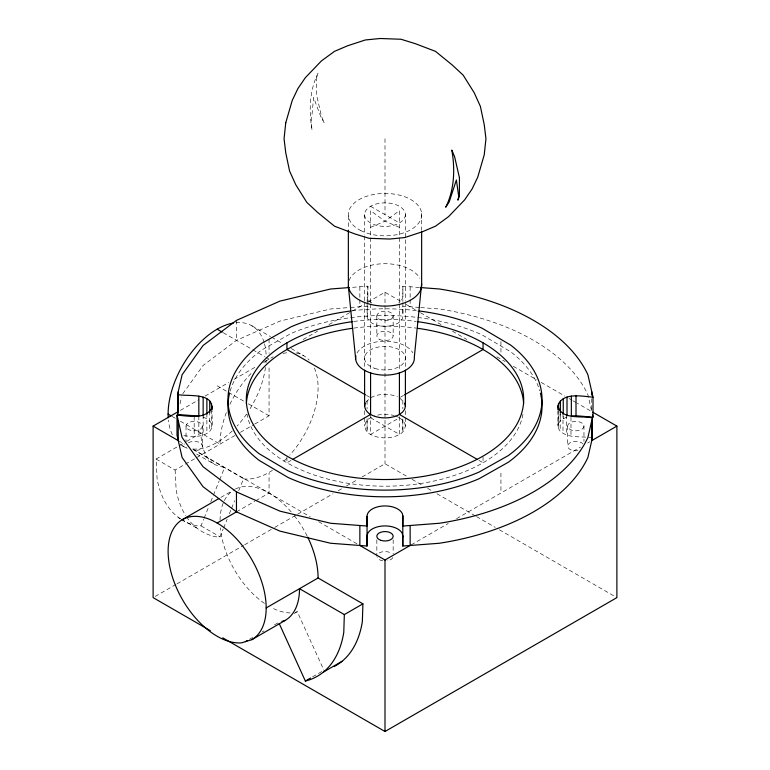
<?xml version="1.0" encoding="UTF-8"?>
<svg xmlns="http://www.w3.org/2000/svg" width="770" height="770" viewBox="0 0 770 770"><rect width="100%" height="100%" fill="white"/><g stroke="black" fill="none" stroke-linecap="round" stroke-linejoin="round"><path stroke-width="0.58" stroke-dasharray="3.85 2.89" d="M367.088 420.564L367.088 431.652L367.088 418.216M402.835 420.468L402.835 431.758L402.835 418.12M367.126 302.774L367.126 316.874A17.951 10.366 0 0 0 386.607 326.268A17.951 10.366 0 0 0 402.874 315.017L402.874 306.19L419.486 307.461M419.486 287.48L402.874 286.209L402.874 295.035A17.951 10.366 0 0 1 398.773 302.6M367.126 301.59L367.896 286.151L350.514 287.48M367.126 316.874L367.896 306.133L367.896 286.151M180.045 403.721L181.585 396.974M183.876 435.685C191.547 436.503 199.853 437.389 206.88 433.433C215.417 429.15 211.211 418.235 212.135 410.833M405.395 417.879C406.021 423.991 405.867 431.45 399.418 434.434A20.395 11.771 0 0 1 370.582 434.434C363.074 431.354 363.074 420.872 370.582 417.783A20.395 11.771 0 0 1 374.807 415.916M592.38 437.851C581.822 435.849 568.934 438.929 560.175 431.2C555.468 425.714 560.252 418.033 558.529 411.575M181.374 519.586A133.787 77.241 -60 0 0 196.908 525.852L200.989 525.862L203.655 519.278M204.108 518.181L208.997 506.111M210.768 501.713L212.992 496.226M213.444 495.129L219.219 480.855M219.662 479.758L224.551 467.688L215.35 464.849L195.83 453.578M186.446 516.709A133.787 77.241 -60 0 0 215.947 536.844L220.028 536.854L223.136 529.173M223.589 528.076L227.14 519.288M229.364 513.802L231.144 509.413M231.587 508.316L234.696 500.635M238.7 490.75L243.59 478.68L193.732 449.892M182.798 393.749L203.088 365.471L236.467 340.359L279.972 321.08L330.638 308.972L349.339 307.548M365.894 402.248L370.582 397.801A20.395 11.771 0 0 1 397.416 396.791M558.529 423.327L560.368 420.834L563.255 418.707L567.009 417.08M180.315 410.41L198.891 399.688M205.08 396.107L228.815 382.411M233.974 379.427L256.68 366.318M264.928 361.553L273.186 356.789M303.111 339.512L317.558 331.167M328.906 324.622L351.611 311.513M352.641 310.916L363.883 304.429M367.906 302.1L385 292.234L402.094 302.1M180.382 518.942A133.787 77.241 -60 0 1 157.109 478.998L156.069 459.036L185.676 441.951M186.696 441.354L200.989 433.106A69.339 40.03 -60 0 0 215.35 464.849M156.069 459.036L175.108 470.027L184.299 464.724M185.32 464.137L195.522 458.246M196.542 457.65L235.351 435.252M240.461 432.297L253.734 424.636M254.755 424.049L269.057 415.79L269.057 365.067M220.894 497.41L232.309 490.817M291.07 460.364L286.94 462.741L286.94 456.081M400.458 397.204L403.547 395.414M236.467 511.867L254.803 501.28M255.813 500.693L269.057 493.05L269.057 473.069M405.395 426.108L404.702 423.067L402.662 420.228L399.418 417.783L370.582 434.434L370.582 414.453M155.194 596.423L175.993 584.411M177.033 583.814L243.58 545.391M244.619 544.794L273.735 527.979M274.775 527.383L296.614 514.774M297.653 514.177L333.006 493.762M338.203 490.76L342.371 488.363M346.529 485.957L357.963 479.354M362.121 476.957L385 463.742L407.879 476.957M411.17 544.881L448.313 523.436M456.572 518.662L580.397 447.178M587.616 443.01L589.685 441.816M249.528 639.273L252.656 637.464M262.031 632.054L264.12 630.851M274.534 624.836L278.702 622.429M294.178 613.497L297.278 611.707L323.939 670.324M312.591 676.878L321.87 671.517M370.582 227.333L385 221.192L399.418 210.682L399.418 303.053M295.42 612.275L297.278 611.707M350.514 307.461L367.896 306.133M420.661 307.548L439.362 308.972A210.056 121.275 0 0 1 587.895 394.721L591.745 411.603L577.298 403.259M180.526 444.608A69.339 40.03 -60 0 0 182.471 445.869L186.561 447.129M243.59 478.68L244.542 478.969A69.339 40.03 -60 0 0 272.705 470.143M399.418 227.333L385 221.192L370.582 210.682L370.582 303.053M203.155 417.138C207.217 418.591 211.788 421.354 212.135 426.108M370.582 206.312L399.418 222.963M406.117 304.429L419.419 312.11M420.458 312.707L441.094 324.622M452.442 331.167L466.889 339.512M496.814 356.789L505.072 361.553M513.321 366.318L537.056 380.024M541.185 382.411L564.92 396.107M569.049 398.494L572.139 400.275M573.178 400.872L576.268 402.662M251.809 325.768L270.501 336.557M271.541 337.154L282.965 343.747M291.272 348.541L303.726 355.74M366.453 395.414L369.542 397.204M478.93 460.364L483.06 462.741L483.06 456.081M223.242 332.727L251.742 349.176M252.762 349.763L264.986 356.818M266.006 357.405L269.057 359.176A69.339 40.03 -60 0 0 263.571 362.699M370.582 417.783L399.418 434.434L399.418 414.453M412.037 479.354L423.471 485.957M427.629 488.363L431.797 490.76M436.994 493.762L475.465 515.977M476.505 516.574L495.226 527.383M499.384 529.779L616.885 597.626M217.14 385.818L227.525 391.815M228.565 392.411L244.138 401.401M248.296 403.798L269.057 415.79M172.22 416.493L175.31 418.274M180.44 421.238L220.028 444.097A69.339 40.03 -60 0 1 226.592 411.998M178.255 440.623L184.444 444.194M192.702 448.968L310.329 516.882M318.588 521.646L358.83 544.881M182.471 445.869L187.611 448.833M200.989 525.862L220.028 536.854M178.457 517.556L180.469 518.711M181.47 519.288L197.495 528.547M399.418 397.801L404.077 402.219M175.108 470.027L176.147 489.98A133.787 77.241 -60 0 0 185.791 515.698M591.745 398.668L591.745 411.603M583.968 426.108A8.162 4.707 0 0 1 571.735 430.189A8.162 4.707 0 0 1 571.735 422.037A8.162 4.707 0 0 1 583.968 426.108L583.968 441.393M570.984 417.282L570.984 436.089M567.654 426.108L567.654 446.09M566.682 415.049L566.682 435.031M563.255 416.358L563.255 418.707M562.995 413.375L562.995 433.356M560.368 413.779L560.368 420.834M560.175 411.219L560.175 431.2M558.433 409.881L558.433 428.688M557.865 410.718L557.865 426.003M500.943 341.543L500.943 353.295M500.943 473.069L500.943 493.05M421.642 213.377L421.642 230.057M410.141 286.767L410.141 298.519M410.141 299.694L410.141 306.749M405.395 214.638A20.395 11.771 0 0 1 374.807 224.83A20.395 11.771 0 0 1 374.807 204.435A20.395 11.771 0 0 1 405.395 214.638L405.395 300.762M405.395 301.956L405.395 368.965M405.395 410.833L405.395 416.705M402.874 286.209L402.874 301.494M402.874 302.668L402.874 315.017M402.835 400.487L402.835 408.716M399.418 304.111L399.418 371.429M393.162 315.95A8.162 4.707 0 0 1 380.919 320.022A8.162 4.707 0 0 1 380.919 311.869A8.162 4.707 0 0 1 393.162 315.95L393.162 335.932M393.162 539.799L393.162 553.909M385 138.773L385 214.638M385 292.234L385 463.742M376.838 315.95L376.838 335.932M376.838 539.799L376.838 556.258M370.582 304.111L370.582 371.429M367.088 400.583L367.088 408.812M364.605 214.638L364.605 234.966M364.605 236.169L364.605 300.762M364.605 301.956L364.605 367.762M364.605 410.833L364.605 416.705M364.605 417.879L364.605 426.108M359.86 286.767L359.86 298.519M359.86 299.694L359.86 306.749M348.358 215.889L348.358 228.998M269.057 339.195L269.057 353.295M236.467 320.378L236.467 340.359M211.519 409.986L211.519 428.794M209.729 411.305L209.729 431.296M206.88 413.452L206.88 433.433M203.155 415.107L203.155 435.089M202.346 426.108A8.162 4.707 0 0 1 190.103 430.189A8.162 4.707 0 0 1 190.103 422.037A8.162 4.707 0 0 1 202.346 426.108L202.346 446.09M198.833 416.137L198.833 436.118M194.184 416.493L194.184 436.475M186.032 426.108L186.032 441.393M577.924 450.642A8.162 4.707 0 0 1 568.144 447.707A8.162 4.707 0 0 1 572.37 441.826A8.162 4.707 0 0 1 582.88 443.741M392.883 557.48A8.162 4.707 0 0 1 387.108 560.81M382.892 560.81A8.162 4.707 0 0 1 377.117 557.48M379.235 552.927A8.162 4.707 0 0 1 390.765 552.927M188.419 442.76A8.162 4.707 0 0 1 201.721 444.29A8.162 4.707 0 0 1 194.184 450.806M187.12 448.448A8.162 4.707 0 0 1 186.302 447.312M290.175 612.949A69.339 40.03 60 0 1 271.184 607.453M264.485 603.401A69.339 40.03 60 0 1 220.335 527.864M220.037 520.145A69.339 40.03 60 0 1 234.388 489.614M235.399 489.066A69.339 40.03 60 0 1 291.329 512.088M294.304 515.707A69.339 40.03 60 0 1 307.153 536.026M295.988 352.93A69.339 40.03 -60 0 1 309.232 360.129M314.353 367.973A69.339 40.03 -60 0 1 289.789 455.128M286.623 458.506A69.339 40.03 -60 0 1 281.753 463.145M229.903 404.327A69.339 40.03 -60 0 1 252.3 372.257M282.975 353.469A69.339 40.03 -60 0 1 289.01 352.554M235.909 322.678A69.339 40.03 -60 0 1 264.158 342.602M264.505 343.824A69.339 40.03 -60 0 1 266.16 356.289M266.093 360.707A69.339 40.03 -60 0 1 265.958 362.911M265.477 367.406A69.339 40.03 -60 0 1 249.316 409.958M246.65 414A69.339 40.03 -60 0 1 237.093 426.012M232.28 430.921A69.339 40.03 -60 0 1 192.625 448.997M172.355 434.713A69.339 40.03 -60 0 1 168.409 420.112M377.695 415.117A20.395 11.771 0 0 1 394.259 415.617M395.193 415.916A20.395 11.771 0 0 1 399.418 417.783M357.011 353.045A29.366 16.959 0 0 1 384.788 341.216A29.366 16.959 0 0 1 412.864 352.824M349.041 280.646A36.71 21.194 0 0 1 382.825 263.744A36.71 21.194 0 0 1 419.833 278.211M371.794 302.985A17.951 10.366 0 0 1 367.126 296.893M230.134 391.122A157.032 90.658 0 0 1 261.559 350.09L290.887 333.554A157.032 90.658 0 0 1 482.058 334.863L510.703 351.794A157.032 90.658 0 0 1 539.809 390.91M522.965 414.25A138.677 80.061 0 0 1 385 486.197A138.677 80.061 0 0 1 247.035 414.25M353.767 328.116A138.677 80.061 0 0 1 416.233 328.116M352.073 310.82A157.032 90.658 0 0 1 418.004 310.83M353.767 321.456A138.677 80.061 0 0 1 416.233 321.456M316.72 77.144L316.672 95.326L321.494 116.318L324.295 123.017L320.83 116.809L313.621 97.559L311.272 122.334L312.071 130.072C308.722 111.198 309.415 90.234 318.183 72.919L316.72 77.144M379.235 339.262A8.162 4.707 0 0 0 392.883 337.144A8.162 4.707 0 0 0 382.892 331.379A8.162 4.707 0 0 0 379.235 339.262M374.807 368.368A20.395 11.771 0 0 0 405.395 358.175A20.395 11.771 0 0 0 374.807 347.973A20.395 11.771 0 0 0 374.807 368.368M360.63 230.48A36.71 21.194 0 0 0 420.959 218.901A36.71 21.194 0 0 0 373.411 194.521A36.71 21.194 0 0 0 360.63 230.48"/><path stroke-width="1.16" d="M198.833 396.117L198.833 416.098L177.591 414.491L177.591 394.51C186.061 396.743 214.108 391.949 211.519 408.812C204.002 419.939 188.005 415.733 177.004 415.184L177.004 435.166L182.105 457.495L203.088 486.746L236.467 511.867L279.972 531.136L330.638 543.254L367.049 546.026L367.049 536.276A17.951 10.366 0 0 1 382.661 526.006A17.951 10.366 0 0 1 402.335 533.591L402.797 536.911M571.35 396.098L571.35 416.079L576.008 415.752L593.015 417.147L593.015 397.166C582.37 396.367 562.167 391.815 557.865 406.021C561.6 420.247 581.976 415.502 592.38 417.869L587.895 437.514A210.056 121.275 0 0 1 439.362 523.273L402.797 526.054L402.951 516.295L402.335 513.609A17.951 10.366 0 0 0 382.661 506.025A17.951 10.366 0 0 0 367.049 516.295L367.049 526.045L330.638 523.273L279.972 511.155L236.467 491.886L203.088 466.764L182.105 437.514L177.004 415.184M592.38 417.869L592.38 437.851L587.895 457.495A210.056 121.275 0 0 1 439.362 543.254L402.797 546.036L402.806 535.641M307.692 537.113A69.339 40.03 60 0 1 318.087 577.972L362.911 603.853L344.334 614.576L343.776 632.353A133.787 77.241 60 0 1 305.363 681.046L279.192 623.517M362.911 603.853L362.352 621.631A133.787 77.241 60 0 1 334.065 666.56M421.642 231.241L421.642 283.649L414.318 357.164A29.366 16.959 0 0 1 383.855 375.115A29.366 16.959 0 0 1 355.913 355.856M177.591 394.51L182.105 374.74L203.088 345.489L236.467 320.378L279.972 301.099L330.638 288.991L349.339 287.566M177.591 414.491L178.255 411.603L178.255 391.612M476.861 459.17L399.418 414.453A20.395 11.771 0 0 1 370.582 414.453C366.645 412.277 363.248 407.667 365.298 403.085M405.395 370.158L405.395 406.127L404.702 409.178L402.662 412.017L399.418 414.453L399.418 372.497M210.306 630.64L153.115 597.626L153.115 426.108L178.255 411.603M182.471 519.586L218.815 498.604M293.139 459.17L370.582 414.453L370.582 372.497M404.587 394.827L483.06 349.513L483.06 342.852M217.14 523.023L236.467 511.867L236.467 491.886M266.17 607.944L318.087 577.972M359.86 525.496L359.86 545.478L385 559.992L410.141 545.478L410.141 525.496M222.78 637.849L385 731.5L616.885 597.626L616.885 426.108L591.745 440.623L591.745 420.641M245.361 641.679L247.449 640.476M251.809 639.687A69.339 40.03 60 0 0 233.916 536.122A69.339 40.03 60 0 0 168.303 556.373A69.339 40.03 60 0 0 241.655 642.825L251.809 639.687L285.15 620.437A69.339 40.03 60 0 0 299.511 588.694L344.334 614.576M305.363 681.046L310.522 678.072M323.439 672.046L342.015 661.324M281.926 621.438L285.15 620.437M420.661 287.566L439.362 288.991A210.056 121.275 0 0 1 587.895 374.74L593.015 397.166M592.756 412.181L616.885 426.108M365.413 394.827L286.94 349.513L286.94 342.852M217.14 329.204L222.232 332.139M168.11 414.125L171.2 415.906M153.115 426.108L178.255 440.623L178.255 420.641M592.505 414.924L593.015 417.147M404.702 403.085L405.395 406.127M348.358 230.182L348.358 286.161L355.682 359.176M591.745 391.612L591.745 395.145M576.008 395.77L576.008 415.752M567.009 397.099L567.009 415.906M563.255 398.725L563.255 414.01M560.368 400.852L560.368 412.605M558.529 403.345L558.529 409.217M557.865 406.021L557.865 409.544M402.806 515.659L402.797 546.036M385 559.992L385 731.5M367.049 516.295L367.049 546.026M364.605 370.158L364.605 406.127M212.135 406.127L212.135 409.659M211.519 403.451L211.519 409.322M209.729 400.949L209.729 412.701M206.88 398.802L206.88 414.087M203.155 397.156L203.155 415.964M168.216 417.754A69.339 40.03 -60 0 1 233.502 322.996M421.642 283.649A36.71 21.194 0 0 1 387.175 306.065A36.71 21.194 0 0 1 348.358 286.161M540.415 393.133A157.032 90.658 0 0 1 508.441 462.164L479.113 478.709A157.032 90.658 0 0 1 287.942 477.4L259.297 460.47A157.032 90.658 0 0 1 229.566 393.229M246.381 403.817A138.677 80.061 0 0 1 352.593 328.28M417.407 328.28A138.677 80.061 0 0 1 523.619 403.817M350.879 310.974A157.032 90.658 0 0 0 290.887 326.894L261.559 343.43A157.032 90.658 0 0 0 259.297 453.809L287.942 470.74A157.032 90.658 0 0 0 479.113 472.039L508.441 455.503A157.032 90.658 0 0 0 510.703 345.133L482.058 328.203A157.032 90.658 0 0 0 419.188 310.984M417.407 321.619A138.677 80.061 0 0 1 499.287 444.819A138.677 80.061 0 0 1 270.713 444.819A138.677 80.061 0 0 1 352.593 321.619M459.44 177.755L459.401 195.936L457.929 200.171L458.728 196.427L456.379 179.988L449.17 201.942L445.705 207.226C454.473 189.911 455.166 168.948 451.817 150.073L454.618 156.762L459.44 177.755M285.766 122.69L284.053 138.773L285.766 152.864L289.597 171.113L295.776 184.762L306.816 202.385L317.769 212.549L334.526 226.197L354.72 233.888L369.003 238.296L389.784 239.037L404.693 237.564L422.412 231.751L435.474 226.197L448.535 216.668L464.666 199.853L472.058 189.035L477.727 177.225L484.234 154.847L485.947 138.773L484.234 124.682L480.403 106.424L474.224 92.775L463.184 75.152L452.231 64.988L435.474 51.349L415.28 43.659L400.997 39.251L380.216 38.5L365.307 39.973L347.588 45.786L334.526 51.349L321.465 60.878L305.334 77.693L297.942 88.511L292.273 100.321L285.766 122.69M380.919 540.357A8.162 4.707 0 0 0 393.162 536.276A8.162 4.707 0 0 0 380.919 532.195A8.162 4.707 0 0 0 380.919 540.357"/></g></svg>
